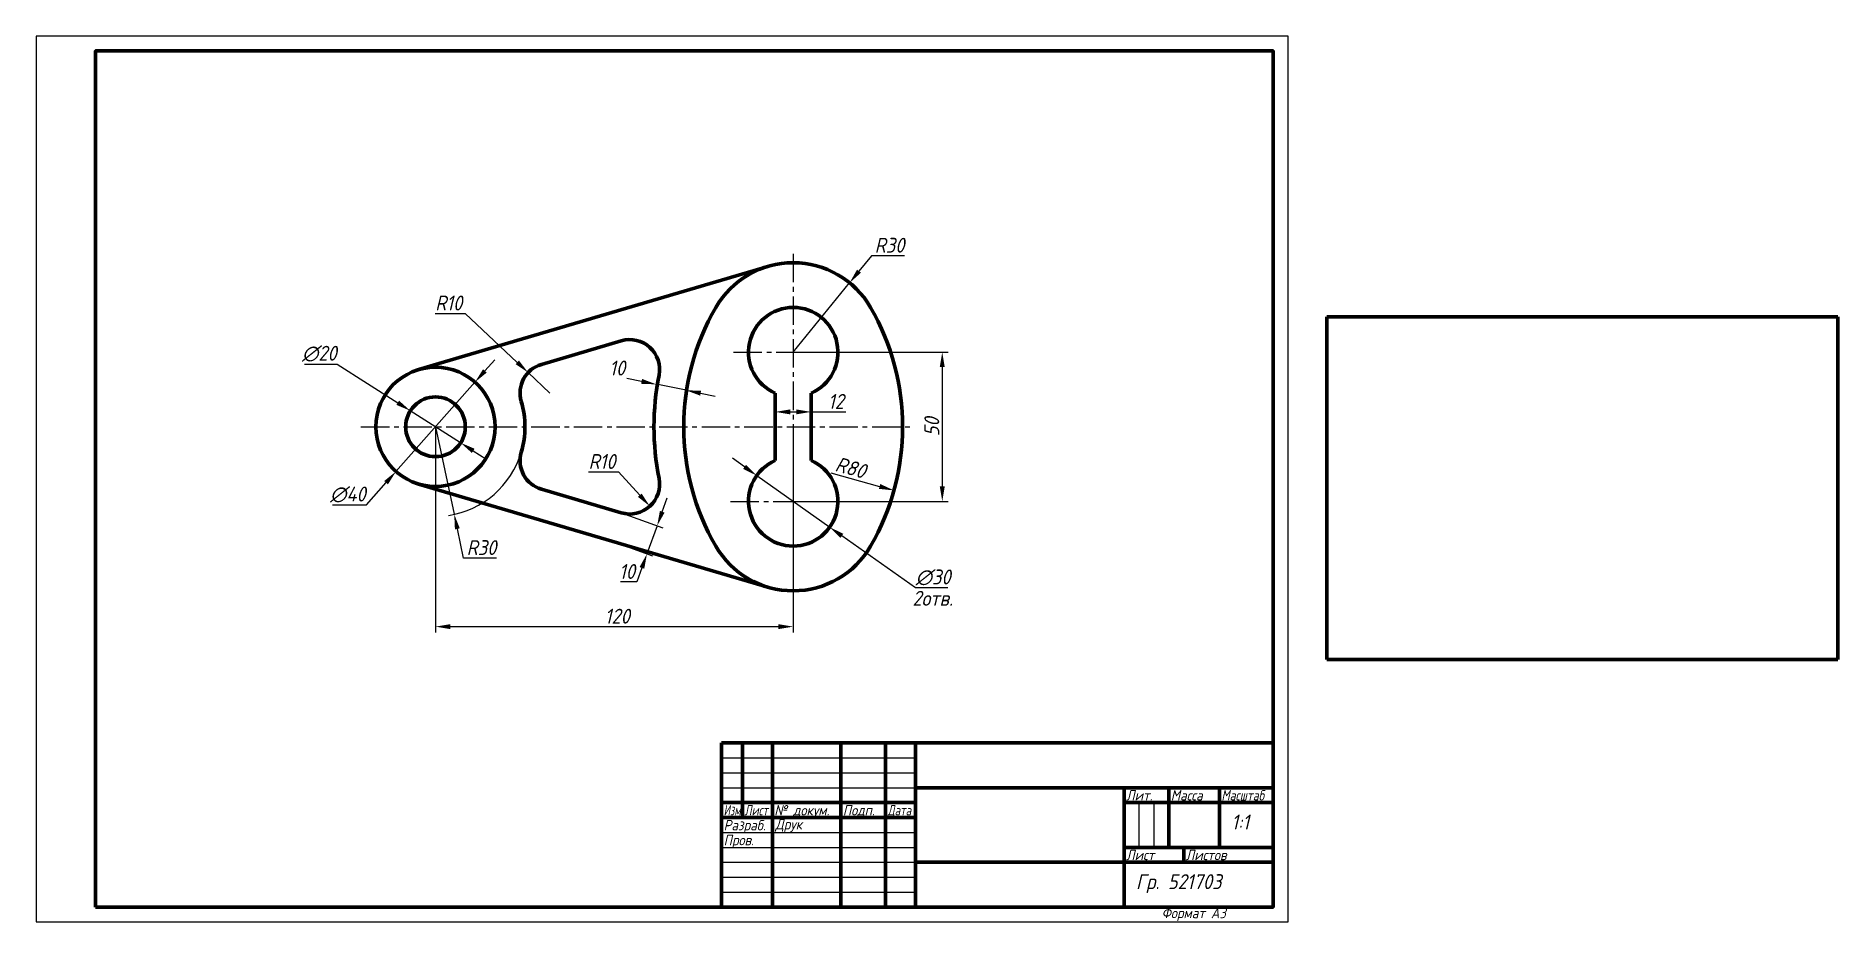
# Model space of a CAD drawing. Header units: millimetres. Extents: x 0 to 604, y 0 to 297.
import ezdxf

# ---------------------------------------------------------------- set-up
doc = ezdxf.new("R2010")
doc.units = ezdxf.units.MM
doc.header["$LTSCALE"] = 0.5
doc.linetypes.add('осевая2', pattern=[28.575, 19.05, -3.175, 3.175, -3.175])
doc.layers.get('0').update_dxf_attribs({"lineweight": 60})
doc.layers.get('Defpoints').update_dxf_attribs({"color": 5})
doc.layers.add('1-оси', color=50, linetype='осевая2')
doc.layers.add('4-текст', color=7, linetype='Continuous', true_color=0x00ad00)
doc.styles.get("Standard").update_dxf_attribs({"font": 'isocpeui.ttf', "width": 0.9})
doc.dimstyles.new('Standart', dxfattribs={"dimtxt": 5, "dimasz": 5, "dimexe": 2, "dimexo": 0, "dimgap": 1, "dimtad": 1, "dimtoh": 1, "dimdec": 0, "dimtxsty": 'Standard', "dimcen": 2.5, "dimadec": 0, "dimazin": 0, "dimtfac": 1, "dimtdec": 0, "dimtmove": 0, "dimatfit": 3, "dimldrblk": 'DOTSMALL', "dimfxl": 1, "dimarcsym": 0})
picture_1 = doc.add_image_def('image1.png', size_in_pixel=(324, 217))

# ---------------------------------------------------------------- blocks, each defined once
blk = doc.blocks.new('*D2')
at = {"layer": '4-текст', "color": 0, "lineweight": -2, "transparency": 16777216}
for p, q in [((90.1, 187), (101, 187)), ((101, 187), (121.35, 174.05)), ((142.44, 160.63), (125.56, 171.37)), ((146.65, 157.95), (150.87, 155.26))]:
    blk.add_line(p, q, dxfattribs=at)
at = {"layer": '4-текст', "color": 0, "transparency": 16777216}
for points in [[(121.79, 174.76), (120.9, 173.35), (125.56, 171.37)], [(147.1, 158.65), (146.21, 157.24), (142.44, 160.63)]]:
    blk.add_solid(points, dxfattribs=at)
at = {"layer": 'Defpoints', "color": 0, "transparency": 16777216}
for p in [(125.56, 171.37), (142.44, 160.63)]:
    blk.add_point(p, dxfattribs=at)
at = {"layer": '4-текст', "color": 0, "transparency": 16777216, "insert": (95.05, 190.5), "char_height": 5, "attachment_point": 5}
blk.add_mtext('∅20', dxfattribs=at)
blk = doc.blocks.new('_DotSmall')
at = {"color": 0, "linetype": 'ByBlock', "const_width": 0.5}
blk.add_lwpolyline([(-0.0625, 0, 1), (0.0625, 0, 1)], format="xyb", close=True, dxfattribs=at)
blk = doc.blocks.new('*D3')
at = {"layer": '4-текст', "color": 0, "lineweight": -2, "transparency": 16777216}
for p, q in [((150.56, 184.72), (153.88, 188.47)), ((147.25, 180.98), (120.75, 151.02)), ((110.81, 139.79), (117.44, 147.28)), ((99.45, 139.79), (110.81, 139.79))]:
    blk.add_line(p, q, dxfattribs=at)
at = {"layer": '4-текст', "color": 0, "transparency": 16777216}
for points in [[(149.94, 185.28), (151.19, 184.17), (147.25, 180.98)], [(116.81, 147.83), (118.06, 146.72), (120.75, 151.02)]]:
    blk.add_solid(points, dxfattribs=at)
at = {"layer": 'Defpoints', "color": 0, "transparency": 16777216}
for p in [(147.25, 180.98), (120.75, 151.02)]:
    blk.add_point(p, dxfattribs=at)
at = {"layer": '4-текст', "color": 0, "transparency": 16777216, "insert": (104.63, 143.29), "char_height": 5, "attachment_point": 5}
blk.add_mtext('∅40', dxfattribs=at)
blk = doc.blocks.new('*D4')
at = {"layer": '4-текст', "color": 0, "lineweight": -2, "transparency": 16777216}
for p, q in [((134, 166), (140.29, 136.67)), ((143.43, 122), (141.33, 131.78)), ((154.45, 122), (143.43, 122))]:
    blk.add_line(p, q, dxfattribs=at)
blk.add_arc((134, 166), 30, 278.27504, 343.55222, dxfattribs=at)
at = {"layer": '4-текст', "color": 0, "transparency": 16777216}
blk.add_solid([(142.15, 131.95), (140.52, 131.6), (140.29, 136.67)], dxfattribs=at)
at = {"layer": 'Defpoints', "color": 0, "transparency": 16777216}
for p in [(134, 166), (140.29, 136.67)]:
    blk.add_point(p, dxfattribs=at)
at = {"layer": '4-текст', "color": 0, "transparency": 16777216, "insert": (149.44, 125.5), "char_height": 5, "attachment_point": 5}
blk.add_mtext('R30', dxfattribs=at)
blk = doc.blocks.new('*D5')
at = {"layer": '4-текст', "color": 0, "lineweight": -2, "transparency": 16777216}
for p, q in [((280.3, 223.37), (276.07, 218.16)), ((291.33, 223.37), (280.3, 223.37)), ((254, 191), (272.92, 214.28))]:
    blk.add_line(p, q, dxfattribs=at)
at = {"layer": '4-текст', "color": 0, "transparency": 16777216}
blk.add_solid([(275.42, 218.69), (276.72, 217.64), (272.92, 214.28)], dxfattribs=at)
at = {"layer": 'Defpoints', "color": 0, "transparency": 16777216}
for p in [(272.92, 214.28), (254, 191)]:
    blk.add_point(p, dxfattribs=at)
at = {"layer": '4-текст', "color": 0, "transparency": 16777216, "insert": (286.32, 226.87), "char_height": 5, "attachment_point": 5}
blk.add_mtext('R30', dxfattribs=at)
blk = doc.blocks.new('*D6')
at = {"layer": '4-текст', "color": 0, "lineweight": -2, "transparency": 16777216}
for p, q in [((237.67, 152.55), (233.59, 155.44)), ((241.75, 149.66), (266.25, 132.34)), ((295, 112), (270.33, 129.45)), ((305.9, 112), (295, 112))]:
    blk.add_line(p, q, dxfattribs=at)
at = {"layer": '4-текст', "color": 0, "transparency": 16777216}
for points in [[(238.15, 153.23), (237.19, 151.87), (241.75, 149.66)], [(270.81, 130.13), (269.85, 128.77), (266.25, 132.34)]]:
    blk.add_solid(points, dxfattribs=at)
at = {"layer": 'Defpoints', "color": 0, "transparency": 16777216}
for p in [(241.75, 149.66), (266.25, 132.34)]:
    blk.add_point(p, dxfattribs=at)
at = {"layer": '4-текст', "color": 0, "transparency": 16777216, "insert": (300.95, 115.5), "char_height": 5, "attachment_point": 5}
blk.add_mtext('∅30', dxfattribs=at)
blk = doc.blocks.new('*D7')
at = {"layer": '4-текст', "color": 0, "lineweight": -2, "transparency": 16777216}
blk.add_line((266.57, 150.54), (282.98, 146), dxfattribs=at)
at = {"layer": '4-текст', "color": 0, "transparency": 16777216}
blk.add_solid([(283.21, 146.81), (282.76, 145.2), (287.8, 144.67)], dxfattribs=at)
at = {"layer": 'Defpoints', "color": 0, "transparency": 16777216}
for p in [(210.7, 166), (287.8, 144.67)]:
    blk.add_point(p, dxfattribs=at)
at = {"layer": '4-текст', "color": 0, "transparency": 16777216, "insert": (273.3, 152.31), "char_height": 5, "attachment_point": 5, "rotation": 344.53747}
blk.add_mtext('R80', dxfattribs=at)
blk = doc.blocks.new('*D8')
at = {"layer": '4-текст', "color": 0, "lineweight": -2, "transparency": 16777216}
for p, q in [((254, 191), (306, 191)), ((304, 186), (304, 146)), ((254, 141), (306, 141))]:
    blk.add_line(p, q, dxfattribs=at)
at = {"layer": '4-текст', "color": 0, "transparency": 16777216}
for points in [[(303.17, 186), (304.83, 186), (304, 191)], [(303.17, 146), (304.83, 146), (304, 141)]]:
    blk.add_solid(points, dxfattribs=at)
at = {"layer": 'Defpoints', "color": 0, "transparency": 16777216}
for p in [(254, 191), (254, 141), (304, 141)]:
    blk.add_point(p, dxfattribs=at)
at = {"layer": '4-текст', "color": 0, "transparency": 16777216, "insert": (300.5, 166), "char_height": 5, "attachment_point": 5, "rotation": 90}
blk.add_mtext('50', dxfattribs=at)
blk = doc.blocks.new('*D9')
at = {"layer": '4-текст', "color": 0, "lineweight": -2, "transparency": 16777216}
for p, q in [((134, 166), (134, 97)), ((254, 165), (254, 97)), ((139, 99), (249, 99))]:
    blk.add_line(p, q, dxfattribs=at)
at = {"layer": '4-текст', "color": 0, "transparency": 16777216}
for points in [[(139, 99.83), (139, 98.17), (134, 99)], [(249, 99.83), (249, 98.17), (254, 99)]]:
    blk.add_solid(points, dxfattribs=at)
at = {"layer": 'Defpoints', "color": 0, "transparency": 16777216}
for p in [(134, 166), (254, 165), (254, 99)]:
    blk.add_point(p, dxfattribs=at)
at = {"layer": '4-текст', "color": 0, "transparency": 16777216, "insert": (195, 102.5), "char_height": 5, "attachment_point": 5}
blk.add_mtext('120', dxfattribs=at)
blk = doc.blocks.new('*D10')
at = {"layer": '4-текст', "color": 0, "lineweight": -2, "transparency": 16777216}
for p, q in [((133.91, 204), (144, 204)), ((144, 204), (161.44, 187.6)), ((172.36, 177.33), (165.08, 184.18))]:
    blk.add_line(p, q, dxfattribs=at)
at = {"layer": '4-текст', "color": 0, "transparency": 16777216}
blk.add_solid([(162.01, 188.21), (160.87, 186.99), (165.08, 184.18)], dxfattribs=at)
at = {"layer": 'Defpoints', "color": 0, "transparency": 16777216}
for p in [(165.08, 184.18), (172.36, 177.33)]:
    blk.add_point(p, dxfattribs=at)
at = {"layer": '4-текст', "color": 0, "transparency": 16777216, "insert": (138.45, 207.5), "char_height": 5, "attachment_point": 5}
blk.add_mtext('R10', dxfattribs=at)
blk = doc.blocks.new('*D11')
at = {"layer": '4-текст', "color": 0, "lineweight": -2, "transparency": 16777216}
for p, q in [((203.15, 181.22), (198.24, 182.2)), ((208, 180), (208.44, 182.2)), ((218.05, 178.24), (208.05, 180.24)), ((218, 178), (218.44, 180.2)), ((222.95, 177.26), (227.85, 176.28))]:
    blk.add_line(p, q, dxfattribs=at)
at = {"layer": '4-текст', "color": 0, "transparency": 16777216}
for points in [[(203.31, 182.04), (202.98, 180.41), (208.05, 180.24)], [(223.12, 178.08), (222.79, 176.45), (218.05, 178.24)]]:
    blk.add_solid(points, dxfattribs=at)
at = {"layer": 'Defpoints', "color": 0, "transparency": 16777216}
for p in [(208, 180), (218, 178), (218.05, 178.24)]:
    blk.add_point(p, dxfattribs=at)
at = {"layer": '4-текст', "color": 0, "transparency": 16777216, "insert": (194.98, 185.7), "char_height": 5, "attachment_point": 5}
blk.add_mtext('10', dxfattribs=at)
blk = doc.blocks.new('*D12')
at = {"layer": '4-текст', "color": 0, "lineweight": -2, "transparency": 16777216}
for p, q in [((185.34, 150.86), (195.44, 150.86)), ((195.44, 150.86), (202.54, 143.06))]:
    blk.add_line(p, q, dxfattribs=at)
at = {"layer": '4-текст', "color": 0, "transparency": 16777216}
blk.add_solid([(203.15, 143.62), (201.92, 142.5), (205.9, 139.37)], dxfattribs=at)
at = {"layer": 'Defpoints', "color": 0, "transparency": 16777216}
for p in [(199.17, 146.76), (205.9, 139.37)]:
    blk.add_point(p, dxfattribs=at)
at = {"layer": '4-текст', "color": 0, "transparency": 16777216, "insert": (189.89, 154.36), "char_height": 5, "attachment_point": 5}
blk.add_mtext('R10', dxfattribs=at)
blk = doc.blocks.new('*D13')
at = {"layer": '4-текст', "color": 0, "lineweight": -2, "transparency": 16777216}
for p, q in [((248, 170), (248, 173)), ((253, 171), (255, 171)), ((260, 170), (260, 173)), ((260, 171), (271.69, 171))]:
    blk.add_line(p, q, dxfattribs=at)
at = {"layer": '4-текст', "color": 0, "transparency": 16777216}
for points in [[(253, 171.83), (253, 170.17), (248, 171)], [(255, 171.83), (255, 170.17), (260, 171)]]:
    blk.add_solid(points, dxfattribs=at)
at = {"layer": 'Defpoints', "color": 0, "transparency": 16777216}
for p in [(248, 170), (260, 171), (260, 170)]:
    blk.add_point(p, dxfattribs=at)
at = {"layer": '4-текст', "color": 0, "transparency": 16777216, "insert": (268.35, 174.5), "char_height": 5, "attachment_point": 5}
blk.add_mtext('12', dxfattribs=at)
blk = doc.blocks.new('*D14')
at = {"layer": '4-текст', "color": 0, "lineweight": -2, "transparency": 16777216}
for p, q in [((210.06, 137.52), (211.76, 142.22)), ((196.34, 137.17), (210.24, 132.14)), ((192.93, 127.75), (206.83, 122.72)), ((208.36, 132.82), (204.94, 123.4)), ((203.24, 118.7), (201.54, 113.99)), ((201.54, 113.99), (196.01, 113.99))]:
    blk.add_line(p, q, dxfattribs=at)
at = {"layer": '4-текст', "color": 0, "transparency": 16777216}
for points in [[(209.28, 137.8), (210.84, 137.23), (208.36, 132.82)], [(202.46, 118.98), (204.03, 118.41), (204.94, 123.4)]]:
    blk.add_solid(points, dxfattribs=at)
at = {"layer": 'Defpoints', "color": 0, "transparency": 16777216}
for p in [(196.34, 137.17), (192.93, 127.75), (204.94, 123.4)]:
    blk.add_point(p, dxfattribs=at)
at = {"layer": '4-текст', "color": 0, "transparency": 16777216, "insert": (198.27, 117.49), "char_height": 5, "attachment_point": 5}
blk.add_mtext('10', dxfattribs=at)

msp = doc.modelspace()

# ---------------------------------------------------------------- linework, layer by layer
for p, q in [((128.34, 185.18), (245.51, 219.77)), ((169.53, 186.92), (196.34, 194.83)), ((248, 177.25), (248, 154.75)), ((260, 177.25), (260, 154.75)), ((128.34, 146.82), (245.51, 112.23)), ((169.53, 145.08), (196.34, 137.17)), ((365, 45), (365, 40))]:
    msp.add_line(p, q)
at = {"lineweight": 60}
for p, q in [((415, 60), (230, 60)), ((230, 5), (230, 60)), ((237, 60), (237, 35)), ((247, 5), (247, 60)), ((270, 60), (270, 5)), ((285, 5), (285, 60)), ((295, 60), (295, 5)), ((295, 45), (415, 45)), ((365, 5), (365, 45)), ((380, 45), (380, 25)), ((397, 25), (397, 45)), ((230, 40), (295, 40)), ((365, 40), (415, 40)), ((230, 35), (295, 35)), ((365, 25), (415, 25)), ((385, 20), (385, 25)), ((295, 20), (415, 20))]:
    msp.add_line(p, q, dxfattribs=at)
at = {"lineweight": -3}
for p, q in [((230, 55), (295, 55)), ((230, 50), (295, 50)), ((230, 45), (295, 45)), ((370, 25), (370, 40)), ((375, 40), (375, 25)), ((230, 30), (295, 30)), ((230, 25), (295, 25)), ((230, 20), (295, 20)), ((230, 15), (295, 15)), ((230, 10), (295, 10))]:
    msp.add_line(p, q, dxfattribs=at)
at = {"lineweight": 60}
msp.add_lwpolyline([(20, 5), (415, 5), (415, 292), (20, 292)], close=True, dxfattribs=at)
for radius in [20, 10]:
    msp.add_circle((134, 166), radius)
for centre, radius, start, end in [((254, 191), 30, 30, 150), ((297.3, 166), 80, 150, 210), ((254, 191), 15, 293.57818, 246.42182), ((210.7, 166), 80, 330, 30), ((199.17, 185.24), 10, 348.90742, 106.44778), ((172.36, 177.33), 10, 106.44778, 196.44778), ((297.3, 166), 90, 168.90742, 191.09258), ((134, 166), 30, 343.55222, 16.44778), ((172.36, 154.67), 10, 163.55222, 253.55222), ((254, 141), 15, 113.57818, 66.42182), ((199.17, 146.76), 10, 253.55222, 11.09258), ((254, 141), 30, 210, 330)]:
    msp.add_arc(centre, radius, start, end)
at = {"layer": '1-оси'}
for p, q in [((254, 224), (254, 106)), ((234, 191), (276, 191)), ((109, 166), (294, 166)), ((233, 141), (276, 141))]:
    msp.add_line(p, q, dxfattribs=at)
at = {"layer": 'Defpoints'}
msp.add_lwpolyline([(0, 0), (420, 0), (420, 297), (0, 297)], close=True, dxfattribs=at)

# ---------------------------------------------------------------- texts
at = {"lineweight": -3, "width": 0.9}
msp.add_text('Формат А3', height=3.5, dxfattribs=at).set_placement((377.6, 1.25))
at = {"layer": '4-текст', "width": 0.9}
for s, height, p in [('2отв.', 5, (294, 106)), ('Друк', 3.5, (248, 31)), ('1:1', 5, (401, 31)), ('Гр. 521703', 5, (369, 11))]:
    msp.add_text(s, height=height, dxfattribs=at).set_placement(p)
at = {"layer": '4-текст', "lineweight": -3}
for s, width, p in [('Лит.', 0.9, (365.67, 40.7)), ('Масса', 0.9, (380.67, 40.7)), ('Масштаб', 0.8, (397.67, 40.7)), ('Изм.', 0.7, (230.67, 35.7)), ('Лист', 0.75, (237.67, 35.7)), ('№ докум.', 0.9, (247.67, 35.7)), ('Подп.', 0.9, (270.67, 35.7)), ('Дата', 0.75, (285.67, 35.7)), ('Разраб.', 0.9, (230.67, 30.7)), ('Пров.', 0.9, (230.67, 25.7)), ('Лист', 0.9, (365.67, 20.7)), ('Листов', 0.9, (385.67, 20.7))]:
    msp.add_text(s, height=3.5, dxfattribs=dict(at, width=width)).set_placement(p)

# ---------------------------------------------------------------- dimensions: what is measured, and where the dimension line sits
at = {"layer": '4-текст'}
for center, mpoint, picture, middle in [((254, 191), (272.92, 214.28), '*D5', (286.32, 223.37)), ((172.36, 177.33), (165.08, 184.18), '*D10', (138.45, 204)), ((210.7, 166), (287.8, 144.67), '*D7', (272.37, 148.94)), ((199.17, 146.76), (205.9, 139.37), '*D12', (189.89, 150.86))]:
    dim = msp.add_radius_dim(center=center, mpoint=mpoint, dimstyle='Standart', dxfattribs=at)
    dim.commit()
    dim.dimension.update_dxf_attribs({"geometry": picture, "text_midpoint": middle, "dimtype": 164})
for p1, p2, picture, middle in [((142.44, 160.63), (125.56, 171.37), '*D2', (95.05, 187)), ((241.75, 149.66), (266.25, 132.34), '*D6', (300.95, 112))]:
    dim = msp.add_diameter_dim_2p(p1=p1, p2=p2, dimstyle='Standart', dxfattribs=at)
    dim.commit()
    dim.dimension.update_dxf_attribs({"geometry": picture, "text_midpoint": middle, "dimtype": 163})
dim = msp.add_diameter_dim_2p(p1=(147.25, 180.98), p2=(120.75, 151.02), dimstyle='Standart', dxfattribs=at)
dim.commit()
dim.dimension.update_dxf_attribs({"geometry": '*D3', "text_midpoint": (104.63, 143.29)})
for base, p1, p2, angle, picture, middle, dimtype in [((218.05, 178.24), (208, 180), (218, 178), 348.69007, '*D11', (194.98, 182.2), 161), ((304, 141), (254, 191), (254, 141), 90, '*D8', (304, 166), 160), ((260, 171), (248, 170), (260, 170), 0, '*D13', (268.35, 171), 161), ((204.94, 123.4), (196.34, 137.17), (192.93, 127.75), 250.08907, '*D14', (198.27, 113.99), 161)]:
    dim = msp.add_linear_dim(base=base, p1=p1, p2=p2, angle=angle, dimstyle='Standart', dxfattribs=at)
    dim.commit()
    dim.dimension.update_dxf_attribs({"geometry": picture, "text_midpoint": middle, "dimtype": dimtype})
dim = msp.add_radius_dim(center=(134, 166), mpoint=(140.29, 136.67), dimstyle='Standart', dxfattribs=at)
dim.commit()
dim.dimension.update_dxf_attribs({"geometry": '*D4', "text_midpoint": (149.44, 125.5)})
dim = msp.add_linear_dim(base=(254, 99), p1=(134, 166), p2=(254, 165), dimstyle='Standart', dxfattribs=at)
dim.commit()
dim.dimension.update_dxf_attribs({"geometry": '*D9', "text_midpoint": (195, 99), "dimtype": 160})

# ---------------------------------------------------------------- pictures from other files: only their frames are drawn
image = msp.add_image(picture_1, insert=(433, 88), size_in_units=(171.47, 114.85))
image.dxf.flags = 7

doc.saveas('drawing.dxf')
